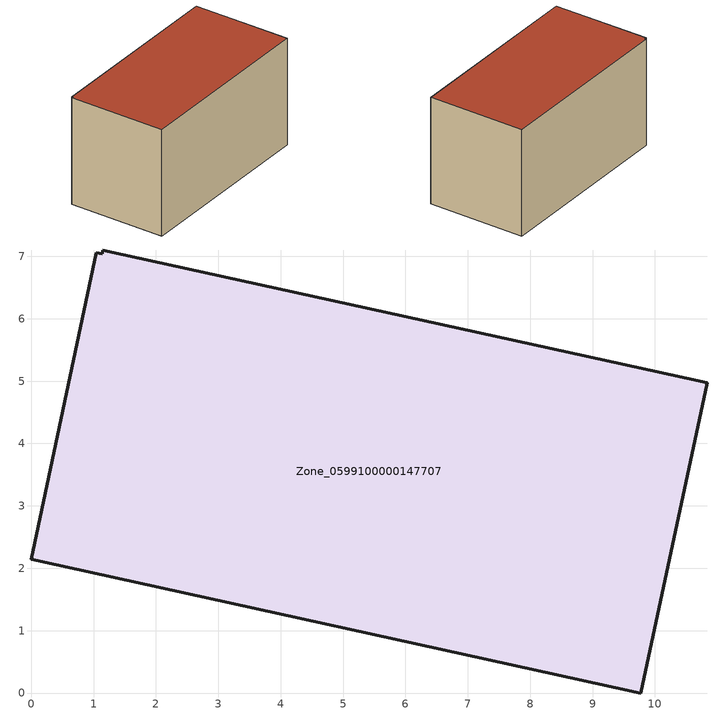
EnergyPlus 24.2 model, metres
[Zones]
Zone_0599100000147707
 floor ground (C_G): 1.15,7.1 10.84,4.97 9.77,0 0,2.14 1.05,7.06 1.14,7.04 z0
 wall outside (C_F): 9.77,0 10.84,4.97 1.15,7.1 1.14,7.04 1.05,7.06 0,2.14 9.77,0 z0:5.67
 roof outside (C_R): 10.84,4.97 1.15,7.1 1.14,7.04 1.05,7.06 0,2.14 9.77,0 z5.67
[BUILDING]
Pand.0599100000147707: North Axis=0; Terrain=City; Loads Convergence Tolerance Value=0.04; Temperature Convergence Tolerance Value=0.4; Solar Distribution=FullExterior; Maximum Number of Warmup Days=25; Minimum Number of Warmup Days=1
[Site:Location]
Rotterdam.The.Hague.AP_ZH_NLD Design_Conditions: Latitude=51.96; Longitude=4.45; Time Zone=1; Elevation=-4.5
[SITE:GROUNDTEMPERATURE:BUILDINGSURFACE]
18, 18, 18, 18, 18, 18, 18, 18, 18, 18, 18, 18
[MATERIAL] Thermal Absorptance=0.9; Solar Absorptance=0.7; Visible Absorptance=0.7
Name | Roughness | Thickness | Conductivity | Density | Specific Heat
G.TI.1975-1991 | MediumSmooth | 0.15 | 0.288461 | 540 | 1210
F.TI.1975-1991 | Rough | 0.3 | 0.230769 | 1920 | 840
R.TI.1975-1991 | MediumRough | 0.2 | 0.153846 | 1500 | 1000
[CONSTRUCTION]
C_G: G.TI.1975-1991
C_F: F.TI.1975-1991
C_R: R.TI.1975-1991
[ZONE]
Zone_0599100000147707: Type=1; Multiplier=1; Ceiling Height=Autocalculate; Volume=Autocalculate; Floor Area=autocalculate; Part of Total Floor Area=Yes
[ZONEINFILTRATION:DESIGNFLOWRATE]
Infil_Zone_0599100000147707: Zone or ZoneList or Space or SpaceList=Zone_0599100000147707; Schedule=AlwaysOn; Design Flow Rate Calculation Method=Flow/Area; Flow Rate per Floor Area=0.003; Constant Term Coefficient=1; Temperature Term Coefficient=0; Velocity Term Coefficient=0; Velocity Squared Term Coefficient=0
[HVACTEMPLATE:ZONE:IDEALLOADSAIRSYSTEM]
Zone_0599100000147707: Maximum Heating Supply Air Temperature=50; Minimum Cooling Supply Air Temperature=13; Maximum Heating Supply Air Humidity Ratio=0.0156; Minimum Cooling Supply Air Humidity Ratio=0.0077; Heating Limit=NoLimit; Cooling Limit=NoLimit; Dehumidification Control Type=ConstantSensibleHeatRatio; Cooling Sensible Heat Ratio=0.7; Dehumidification Setpoint=60; Humidification Control Type=None; Humidification Setpoint=30; Outdoor Air Method=None; Outdoor Air Flow Rate per Person=0.00944; Outdoor Air Flow Rate per Zone Floor Area=0; Outdoor Air Flow Rate per Zone=0; Demand Controlled Ventilation Type=None; Outdoor Air Economizer Type=NoEconomizer; Heat Recovery Type=None; Sensible Heat Recovery Effectiveness=0.7; Latent Heat Recovery Effectiveness=0.65
[ZONECONTROL:THERMOSTAT]
ThermostatControl_Zone_0599100000147707: Zone or ZoneList=Zone_0599100000147707; Control Type Schedule=DualSetpointControlType; Control 1=Thermostat_Zone_0599100000147707; Temperature Difference Between Cutout And Setpoint=0
[THERMOSTATSETPOINT:DUALSETPOINT]
Thermostat_Zone_0599100000147707: Heating Setpoint Temperature Schedule=HeatingSetpoint_Zone_0599100000147707; Cooling Setpoint Temperature Schedule=CoolingSetpoint_Zone_0599100000147707
[SCHEDULE:COMPACT]
HeatingSetpoint_Zone_0599100000147707: Through: 12/31, For: AllDays, Until: 24:00, 21
CoolingSetpoint_Zone_0599100000147707: Through: 12/31, For: AllDays, Until: 24:00, 24
DualSetpointControlType: Through: 12/31, For: AllDays, Until: 24:00, 4
AlwaysOn: Through: 12/31, For: AllDays, Until: 24:00, 1
